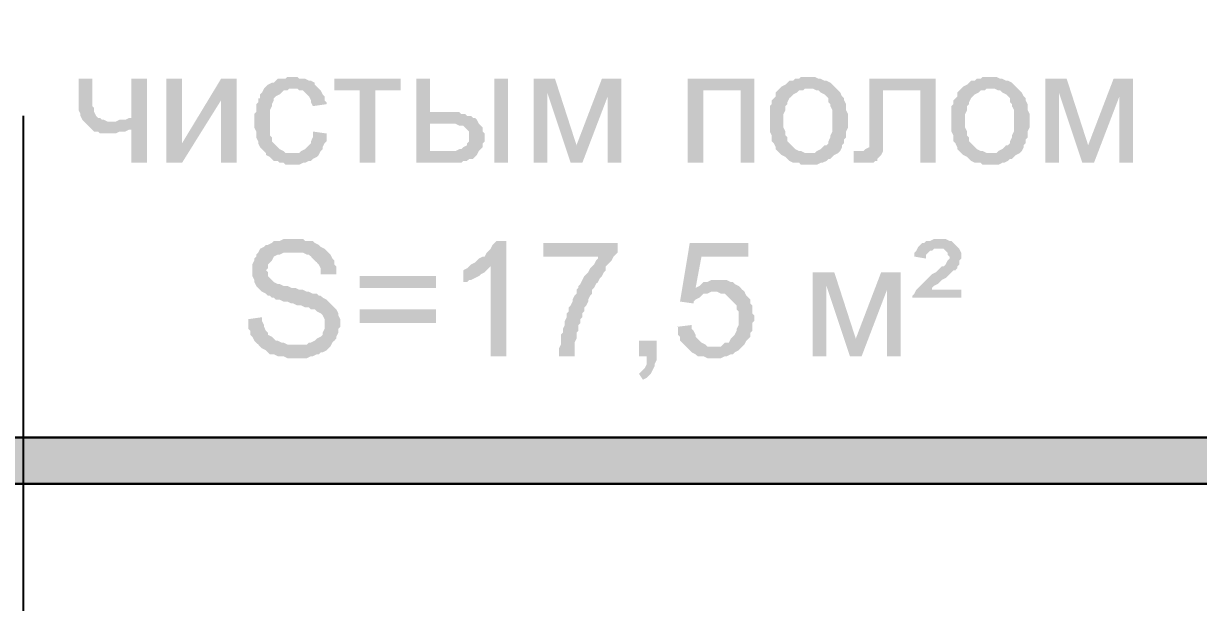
# Model space of a CAD drawing. Header units: millimetres. Extents: x -383313 to -161684, y -117025 to 99224.
# Drawn here: x -349188 to -346641, y -2877 to -1623 of the extents above; entities that cross this region are included whole.
import ezdxf

# ---------------------------------------------------------------- set-up
doc = ezdxf.new("R2010")
doc.units = ezdxf.units.MM
doc.header["$MEASUREMENT"] = 0
doc.layers.get('Defpoints').update_dxf_attribs({"color": 31})
for name, color, linetype in [('001__КОНСТРУКТИВ__размеры внутр.', 7, 'Continuous'), ('PDF_Solid Fills', 7, 'Continuous'), ('Робот', 30, 'Continuous')]:
    doc.layers.add(name, color=color, linetype=linetype)
doc.styles.add('PSTUDIO', font='arial.ttf')
doc.dimstyles.new('PS_TICK', dxfattribs={"dimscale": 100, "dimtxt": 2.5, "dimasz": 1, "dimexe": 2, "dimexo": 2, "dimgap": 1, "dimtad": 1, "dimdec": 0, "dimzin": 0, "dimdsep": 46, "dimtxsty": 'PSTUDIO', "dimblk": 'ARCHTICK', "dimcen": 2, "dimdle": 1.5, "dimse1": 1, "dimse2": 1, "dimadec": 0, "dimazin": 0, "dimtfac": 1, "dimtdec": 0, "dimtix": 1, "dimtmove": 1, "dimatfit": 3, "dimldrblk": 'ARCHTICK', "dimfxl": 1, "dimtolj": 1, "dimtzin": 0, "dimarcsym": 0})

# ---------------------------------------------------------------- blocks, each defined once
blk = doc.blocks.new('_ArchTick')
at = {"color": 0, "linetype": 'ByBlock', "const_width": 0.15}
blk.add_lwpolyline([(-0.5, -0.5), (0.5, 0.5)], dxfattribs=at)
blk = doc.blocks.new('*D266')
at = {"layer": '001__КОНСТРУКТИВ__размеры внутр.', "color": 0, "lineweight": -2, "ltscale": 100, "transparency": 16777216}
for p, q in [((-349288.4, -1822.5), (-349288.4, -4257.7)), ((-349188.4, -1822.5), (-349188.4, -4257.7)), ((-349288.4, -4057.7), (-349388.4, -4057.7)), ((-349288.4, -4057.7), (-349188.4, -4057.7)), ((-349188.4, -4057.7), (-349088.4, -4057.7))]:
    blk.add_line(p, q, dxfattribs=at)
at = {"layer": 'Defpoints', "color": 0, "ltscale": 100, "transparency": 16777216}
for p in [(-349288.4, -1622.5), (-349188.4, -1622.5), (-349188.4, -4057.7)]:
    blk.add_point(p, dxfattribs=at)
at = {"layer": '001__КОНСТРУКТИВ__размеры внутр.', "color": 0, "lineweight": -2, "ltscale": 100, "transparency": 16777216, "xscale": 100, "yscale": 100, "zscale": 100}
blk.add_blockref('_ArchTick', (-349288.4, -4057.7), dxfattribs=at)
at = {"layer": '001__КОНСТРУКТИВ__размеры внутр.', "color": 0, "lineweight": -2, "ltscale": 100, "transparency": 16777216, "xscale": 100, "yscale": 100, "zscale": 100, "rotation": 180}
blk.add_blockref('_ArchTick', (-349188.4, -4057.7), dxfattribs=at)
at = {"layer": '001__КОНСТРУКТИВ__размеры внутр.', "color": 0, "ltscale": 100, "transparency": 16777216, "insert": (-349620.8, -3896.7), "char_height": 250, "attachment_point": 5, "style": 'PSTUDIO'}
blk.add_mtext('\\A1;100', dxfattribs=at)
blk = doc.blocks.new('*D267')
at = {"layer": '001__КОНСТРУКТИВ__размеры внутр.', "color": 0, "lineweight": -2, "ltscale": 100, "transparency": 16777216}
for p, q in [((-349188.4, -1822.5), (-349188.4, -4257.7)), ((-344174, -2819.4), (-344174, -4257.7)), ((-349338.4, -4057.7), (-344024, -4057.7))]:
    blk.add_line(p, q, dxfattribs=at)
at = {"layer": 'Defpoints', "color": 0, "ltscale": 100, "transparency": 16777216}
for p in [(-349188.4, -1622.5), (-344174, -2619.4), (-344174, -4057.7)]:
    blk.add_point(p, dxfattribs=at)
at = {"layer": '001__КОНСТРУКТИВ__размеры внутр.', "color": 0, "lineweight": -2, "ltscale": 100, "transparency": 16777216, "xscale": 100, "yscale": 100, "zscale": 100, "rotation": 180}
blk.add_blockref('_ArchTick', (-349188.4, -4057.7), dxfattribs=at)
at = {"layer": '001__КОНСТРУКТИВ__размеры внутр.', "color": 0, "lineweight": -2, "ltscale": 100, "transparency": 16777216, "xscale": 100, "yscale": 100, "zscale": 100}
blk.add_blockref('_ArchTick', (-344174, -4057.7), dxfattribs=at)
at = {"layer": '001__КОНСТРУКТИВ__размеры внутр.', "color": 0, "ltscale": 100, "transparency": 16777216, "insert": (-346681.2, -3830.1), "char_height": 250, "attachment_point": 5, "style": 'PSTUDIO'}
blk.add_mtext('\\A1;5014', dxfattribs=at)
blk = doc.blocks.new('Робот ABB IRB660_3.15 (сверху)')
at = {"layer": 'Робот'}
blk.add_circle((0, 0), 3150, dxfattribs=at)
blk = doc.blocks.new('A$Cf5759c35')
at = {"layer": 'PDF_Solid Fills'}
for points in [[(9423.2, 16522.7), (9393.6, 16522.7), (9393.6, 16455), (9397.8, 16446.5), (9397.8, 16442.3), (9402.1, 16433.8), (9406.3, 16429.6), (9465.6, 16429.6), (9457.1, 16429.6), (9448.6, 16433.8), (9444.4, 16433.8), (9440.2, 16438), (9435.9, 16438), (9431.7, 16442.3), (9427.5, 16450.7), (9427.5, 16455), (9427.5, 16459.2), (9423.2, 16463.4), (9423.2, 16471.9), (9423.2, 16480.4), (9423.2, 16488.8)], [(9541.8, 16522.7), (9507.9, 16522.7), (9507.9, 16438), (9503.7, 16438), (9495.2, 16433.8), (9486.7, 16433.8), (9482.5, 16433.8), (9474, 16429.6), (9469.8, 16429.6), (9465.6, 16429.6), (9406.3, 16429.6), (9410.5, 16425.3), (9414.8, 16421.1), (9419, 16416.9), (9507.9, 16412.6), (9507.9, 16340.7), (9541.8, 16340.7)], [(9736.5, 16522.7), (9702.6, 16522.7), (9618, 16383), (9584.1, 16340.7), (9618, 16340.7), (9702.6, 16476.1)], [(9859.3, 16526.9), (9846.6, 16526.9), (9842.3, 16522.7), (9825.4, 16522.7), (9821.2, 16518.5), (9816.9, 16514.2), (9812.7, 16514.2), (9804.2, 16510), (9800, 16505.8), (9795.8, 16501.5), (9791.5, 16493.1), (9787.3, 16488.8), (9787.3, 16480.4), (9783.1, 16480.4), (9783.1, 16471.9), (9778.8, 16467.7), (9778.8, 16459.2), (9778.8, 16450.7), (9774.6, 16446.5), (9774.6, 16438), (9774.6, 16429.6), (9774.6, 16421.1), (9774.6, 16416.9), (9778.8, 16408.4), (9778.8, 16399.9), (9778.8, 16395.7), (9783.1, 16387.2), (9783.1, 16383), (9787.3, 16374.5), (9791.5, 16370.3), (9795.8, 16366.1), (9800, 16361.8), (9859.3, 16361.8), (9855, 16361.8), (9850.8, 16361.8), (9842.3, 16361.8), (9838.1, 16366.1), (9829.6, 16370.3), (9825.4, 16374.5), (9821.2, 16378.8), (9821.2, 16378.8), (9816.9, 16383), (9812.7, 16387.2), (9812.7, 16395.7), (9808.5, 16399.9), (9808.5, 16408.4), (9808.5, 16412.6), (9808.5, 16421.1), (9808.5, 16429.6), (9808.5, 16433.8), (9808.5, 16442.3), (9808.5, 16450.7), (9808.5, 16455), (9812.7, 16463.4), (9812.7, 16467.7), (9816.9, 16476.1), (9816.9, 16480.4), (9821.2, 16484.6), (9821.2, 16484.6), (9829.6, 16488.8), (9833.9, 16493.1), (9838.1, 16497.3), (9846.6, 16497.3), (9850.8, 16501.5), (9859.3, 16501.5), (9914.3, 16501.5), (9910.1, 16505.8), (9905.8, 16510), (9905.8, 16514.2), (9897.4, 16518.5), (9893.1, 16518.5), (9884.7, 16522.7), (9880.4, 16522.7), (9872, 16522.7), (9867.7, 16526.9)], [(10092.1, 16522.7), (9948.2, 16522.7), (9948.2, 16497.3), (10003.2, 16497.3), (10003.2, 16340.7), (10037.1, 16340.7), (10037.1, 16497.3), (10092.1, 16497.3)], [(10155.6, 16522.7), (10126, 16522.7), (10126, 16340.7), (10223.3, 16340.7), (10227.6, 16344.9), (10236, 16344.9), (10240.3, 16349.1), (10248.7, 16349.1), (10253, 16353.4), (10257.2, 16357.6), (10257.2, 16357.6), (10261.4, 16366.1), (10155.6, 16366.1), (10155.6, 16425.3), (10189.5, 16425.3), (10261.4, 16425.3), (10257.2, 16433.8), (10253, 16438), (10248.7, 16438), (10244.5, 16442.3), (10236, 16442.3), (10231.8, 16446.5), (10223.3, 16446.5), (10219.1, 16450.7), (10210.6, 16450.7), (10202.2, 16450.7), (10193.7, 16450.7), (10155.6, 16450.7)], [(10426.5, 16522.7), (10380, 16522.7), (10380, 16340.7), (10409.6, 16340.7), (10409.6, 16493.1)], [(10570.5, 16522.7), (10528.1, 16522.7), (10473.1, 16378.8), (10460.4, 16340.7), (10485.8, 16340.7), (10540.8, 16484.6)], [(10858.3, 16522.7), (10714.4, 16522.7), (10714.4, 16340.7), (10748.3, 16340.7), (10748.3, 16497.3), (10828.7, 16497.3)], [(10976.9, 16526.9), (10976.9, 16526.9), (10959.9, 16526.9), (10955.7, 16522.7), (10947.2, 16522.7), (10943, 16518.5), (10934.5, 16518.5), (10930.3, 16514.2), (10926.1, 16510), (10917.6, 16505.8), (10917.6, 16505.8), (10913.4, 16501.5), (10976.9, 16501.5), (10976.9, 16501.5), (10985.3, 16501.5), (10993.8, 16497.3), (10998, 16497.3), (11002.3, 16493.1), (11010.7, 16488.8), (11015, 16484.6), (11019.2, 16480.4), (11019.2, 16471.9), (11023.4, 16467.7), (11023.4, 16463.4), (11027.7, 16455), (11027.7, 16446.5), (11027.7, 16442.3), (11027.7, 16433.8), (11027.7, 16429.6), (11027.7, 16421.1), (11027.7, 16412.6), (11027.7, 16408.4), (11023.4, 16399.9), (11023.4, 16395.7), (11019.2, 16387.2), (11019.2, 16383), (11015, 16378.8), (11010.7, 16378.8), (11006.5, 16374.5), (11002.3, 16370.3), (10993.8, 16366.1), (10989.6, 16361.8), (10981.1, 16361.8), (10976.9, 16361.8), (10913.4, 16361.8), (10917.6, 16357.6), (10926.1, 16353.4), (10930.3, 16349.1), (10934.5, 16344.9), (10943, 16340.7), (10947.2, 16340.7), (10955.7, 16340.7), (10959.9, 16336.4), (10968.4, 16336.4), (10976.9, 16336.4), (10981.1, 16336.4), (10985.3, 16336.4), (10993.8, 16336.4), (11002.3, 16340.7), (11006.5, 16340.7), (11015, 16344.9), (11019.2, 16349.1), (11023.4, 16349.1), (11027.7, 16353.4), (11031.9, 16357.6), (11040.4, 16361.8), (11044.6, 16366.1), (11048.8, 16374.5), (11048.8, 16378.8), (11048.8, 16378.8), (11053.1, 16383), (11053.1, 16391.5), (11057.3, 16395.7), (11057.3, 16404.2), (11057.3, 16408.4), (11061.5, 16416.9), (11061.5, 16425.3), (11061.5, 16433.8), (11061.5, 16438), (11061.5, 16446.5), (11057.3, 16455), (11057.3, 16463.4), (11057.3, 16467.7), (11053.1, 16476.1), (11053.1, 16480.4), (11048.8, 16484.6), (11044.6, 16493.1), (11040.4, 16497.3), (11036.1, 16501.5), (11031.9, 16505.8), (11027.7, 16510), (11023.4, 16514.2), (11015, 16518.5), (11010.7, 16518.5), (11002.3, 16522.7), (10998, 16522.7), (10989.6, 16526.9), (10985.3, 16526.9)], [(11252, 16522.7), (11108.1, 16522.7), (11108.1, 16374.5), (11108.1, 16374.5), (11099.6, 16370.3), (11099.6, 16370.3), (11095.4, 16366.1), (11086.9, 16366.1), (11074.2, 16366.1), (11074.2, 16340.7), (11078.5, 16340.7), (11086.9, 16340.7), (11091.2, 16340.7), (11099.6, 16340.7), (11099.6, 16340.7), (11108.1, 16340.7), (11116.6, 16340.7), (11120.8, 16344.9), (11125, 16344.9), (11125, 16349.1), (11129.3, 16353.4), (11133.5, 16357.6), (11137.7, 16366.1), (11137.7, 16370.3), (11137.7, 16374.5), (11137.7, 16378.8), (11137.7, 16387.2), (11137.7, 16395.7), (11137.7, 16404.2), (11137.7, 16497.3), (11218.2, 16497.3)], [(11370.6, 16526.9), (11370.6, 16526.9), (11353.6, 16526.9), (11349.4, 16522.7), (11340.9, 16522.7), (11336.7, 16518.5), (11328.2, 16518.5), (11324, 16514.2), (11319.8, 16510), (11311.3, 16505.8), (11311.3, 16505.8), (11307.1, 16501.5), (11370.6, 16501.5), (11370.6, 16501.5), (11379, 16501.5), (11387.5, 16497.3), (11391.7, 16497.3), (11396, 16493.1), (11404.4, 16488.8), (11408.7, 16484.6), (11412.9, 16480.4), (11412.9, 16471.9), (11417.1, 16467.7), (11417.1, 16463.4), (11421.4, 16455), (11421.4, 16446.5), (11421.4, 16442.3), (11421.4, 16433.8), (11421.4, 16429.6), (11421.4, 16421.1), (11421.4, 16412.6), (11421.4, 16408.4), (11417.1, 16399.9), (11417.1, 16395.7), (11412.9, 16387.2), (11412.9, 16383), (11408.7, 16378.8), (11404.4, 16378.8), (11400.2, 16374.5), (11396, 16370.3), (11387.5, 16366.1), (11383.3, 16361.8), (11374.8, 16361.8), (11370.6, 16361.8), (11307.1, 16361.8), (11311.3, 16357.6), (11319.8, 16353.4), (11324, 16349.1), (11328.2, 16344.9), (11336.7, 16340.7), (11340.9, 16340.7), (11349.4, 16340.7), (11353.6, 16336.4), (11362.1, 16336.4), (11370.6, 16336.4), (11374.8, 16336.4), (11379, 16336.4), (11387.5, 16336.4), (11396, 16340.7), (11400.2, 16340.7), (11408.7, 16344.9), (11412.9, 16349.1), (11417.1, 16349.1), (11421.4, 16353.4), (11425.6, 16357.6), (11434.1, 16361.8), (11438.3, 16366.1), (11442.5, 16374.5), (11442.5, 16378.8), (11442.5, 16378.8), (11446.8, 16383), (11446.8, 16391.5), (11451, 16395.7), (11451, 16404.2), (11451, 16408.4), (11455.2, 16416.9), (11455.2, 16425.3), (11455.2, 16433.8), (11455.2, 16438), (11455.2, 16446.5), (11451, 16455), (11451, 16463.4), (11451, 16467.7), (11446.8, 16476.1), (11446.8, 16480.4), (11442.5, 16484.6), (11438.3, 16493.1), (11434.1, 16497.3), (11429.8, 16501.5), (11425.6, 16505.8), (11421.4, 16510), (11417.1, 16514.2), (11408.7, 16518.5), (11404.4, 16518.5), (11396, 16522.7), (11391.7, 16522.7), (11383.3, 16526.9), (11379, 16526.9)], [(11535.7, 16522.7), (11489.1, 16522.7), (11489.1, 16340.7), (11518.7, 16340.7), (11518.7, 16493.1)], [(11679.6, 16522.7), (11637.3, 16522.7), (11582.2, 16378.8), (11569.5, 16340.7), (11594.9, 16340.7), (11650, 16484.6)], [(9914.3, 16501.5), (9859.3, 16501.5), (9867.7, 16501.5), (9872, 16497.3), (9880.4, 16497.3), (9884.7, 16493.1), (9888.9, 16488.8), (9893.1, 16484.6), (9897.4, 16476.1), (9897.4, 16471.9), (9901.6, 16463.4), (9931.2, 16467.7), (9931.2, 16471.9), (9927, 16476.1), (9927, 16484.6), (9922.8, 16488.8), (9918.5, 16497.3)], [(10913.4, 16501.5), (10909.1, 16497.3), (10904.9, 16493.1), (10904.9, 16484.6), (10900.7, 16480.4), (10896.4, 16476.1), (10896.4, 16467.7), (10892.2, 16463.4), (10892.2, 16455), (10892.2, 16446.5), (10892.2, 16438), (10892.2, 16429.6), (10892.2, 16429.6), (10892.2, 16421.1), (10892.2, 16412.6), (10892.2, 16408.4), (10896.4, 16399.9), (10896.4, 16391.5), (10896.4, 16387.2), (10900.7, 16383), (10904.9, 16374.5), (10904.9, 16370.3), (10909.1, 16366.1), (10913.4, 16361.8), (10976.9, 16361.8), (10972.6, 16361.8), (10968.4, 16361.8), (10959.9, 16366.1), (10955.7, 16366.1), (10947.2, 16370.3), (10943, 16374.5), (10938.8, 16378.8), (10938.8, 16378.8), (10934.5, 16383), (10930.3, 16387.2), (10930.3, 16395.7), (10926.1, 16399.9), (10926.1, 16408.4), (10921.8, 16416.9), (10921.8, 16421.1), (10921.8, 16429.6), (10921.8, 16433.8), (10921.8, 16442.3), (10921.8, 16446.5), (10926.1, 16455), (10926.1, 16463.4), (10930.3, 16467.7), (10930.3, 16471.9), (10934.5, 16480.4), (10938.8, 16484.6), (10938.8, 16484.6), (10943, 16488.8), (10951.5, 16493.1), (10955.7, 16497.3), (10964.2, 16497.3), (10968.4, 16501.5), (10976.9, 16501.5)], [(11307.1, 16501.5), (11302.8, 16497.3), (11298.6, 16493.1), (11298.6, 16484.6), (11294.4, 16480.4), (11290.1, 16476.1), (11290.1, 16467.7), (11285.9, 16463.4), (11285.9, 16455), (11285.9, 16446.5), (11285.9, 16438), (11285.9, 16429.6), (11285.9, 16429.6), (11285.9, 16421.1), (11285.9, 16412.6), (11285.9, 16408.4), (11290.1, 16399.9), (11290.1, 16391.5), (11290.1, 16387.2), (11294.4, 16383), (11298.6, 16374.5), (11298.6, 16370.3), (11302.8, 16366.1), (11307.1, 16361.8), (11370.6, 16361.8), (11366.3, 16361.8), (11362.1, 16361.8), (11353.6, 16366.1), (11349.4, 16366.1), (11340.9, 16370.3), (11336.7, 16374.5), (11332.5, 16378.8), (11332.5, 16378.8), (11328.2, 16383), (11324, 16387.2), (11324, 16395.7), (11319.8, 16399.9), (11319.8, 16408.4), (11315.5, 16416.9), (11315.5, 16421.1), (11315.5, 16429.6), (11315.5, 16433.8), (11315.5, 16442.3), (11315.5, 16446.5), (11319.8, 16455), (11319.8, 16463.4), (11324, 16467.7), (11324, 16471.9), (11328.2, 16480.4), (11332.5, 16484.6), (11332.5, 16484.6), (11336.7, 16488.8), (11345.2, 16493.1), (11349.4, 16497.3), (11357.9, 16497.3), (11362.1, 16501.5), (11370.6, 16501.5)], [(9419, 16416.9), (9423.2, 16412.6), (9427.5, 16408.4), (9435.9, 16408.4), (9440.2, 16404.2), (9448.6, 16404.2), (9457.1, 16404.2), (9461.3, 16404.2), (9465.6, 16404.2), (9474, 16404.2), (9482.5, 16408.4), (9486.7, 16408.4), (9495.2, 16408.4), (9503.7, 16412.6), (9507.9, 16412.6)], [(9901.6, 16408.4), (9901.6, 16395.7), (9897.4, 16387.2), (9897.4, 16383), (9893.1, 16378.8), (9888.9, 16374.5), (9884.7, 16370.3), (9876.2, 16366.1), (9872, 16361.8), (9863.5, 16361.8), (9859.3, 16361.8), (9800, 16361.8), (9800, 16357.6), (9808.5, 16353.4), (9812.7, 16349.1), (9816.9, 16344.9), (9825.4, 16344.9), (9829.6, 16340.7), (9838.1, 16340.7), (9842.3, 16336.4), (9850.8, 16336.4), (9859.3, 16336.4), (9863.5, 16336.4), (9872, 16336.4), (9880.4, 16340.7), (9884.7, 16340.7), (9893.1, 16344.9), (9897.4, 16344.9), (9901.6, 16349.1), (9910.1, 16353.4), (9910.1, 16353.4), (9914.3, 16357.6), (9918.5, 16366.1), (9922.8, 16370.3), (9922.8, 16374.5), (9927, 16383), (9931.2, 16387.2), (9931.2, 16395.7), (9931.2, 16404.2)], [(10261.4, 16425.3), (10189.5, 16425.3), (10210.6, 16425.3), (10219.1, 16421.1), (10223.3, 16421.1), (10227.6, 16421.1), (10231.8, 16416.9), (10236, 16412.6), (10240.3, 16408.4), (10240.3, 16399.9), (10240.3, 16395.7), (10240.3, 16395.7), (10240.3, 16387.2), (10236, 16383), (10236, 16378.8), (10227.6, 16374.5), (10227.6, 16374.5), (10223.3, 16370.3), (10219.1, 16370.3), (10210.6, 16366.1), (10206.4, 16366.1), (10197.9, 16366.1), (10185.2, 16366.1), (10155.6, 16366.1), (10261.4, 16366.1), (10265.7, 16370.3), (10269.9, 16374.5), (10269.9, 16383), (10274.1, 16387.2), (10274.1, 16395.7), (10274.1, 16395.7), (10274.1, 16404.2), (10269.9, 16408.4), (10269.9, 16416.9), (10265.7, 16421.1)], [(9859.3, 16175.6), (9838.1, 16175.6), (9829.6, 16171.3), (9816.9, 16171.3), (9812.7, 16167.1), (9804.2, 16162.9), (9800, 16162.9), (9795.8, 16158.6), (9787.3, 16154.4), (9783.1, 16145.9), (9778.8, 16141.7), (9778.8, 16137.5), (9774.6, 16133.2), (9774.6, 16129), (9770.4, 16120.5), (9770.4, 16112.1), (9770.4, 16107.8), (9770.4, 16099.4), (9770.4, 16095.1), (9774.6, 16086.7), (9774.6, 16082.4), (9778.8, 16074), (9778.8, 16074), (9783.1, 16069.7), (9787.3, 16065.5), (9791.5, 16061.3), (9800, 16057), (9804.2, 16052.8), (9808.5, 16052.8), (9812.7, 16048.6), (9816.9, 16048.6), (9821.2, 16044.3), (9829.6, 16044.3), (9838.1, 16040.1), (9846.6, 16040.1), (9855, 16035.9), (9859.3, 16035.9), (9867.7, 16031.6), (9876.2, 16031.6), (9884.7, 16027.4), (9888.9, 16027.4), (9893.1, 16027.4), (9897.4, 16023.2), (9905.8, 16023.2), (9910.1, 16018.9), (9918.5, 16014.7), (9922.8, 16010.5), (9922.8, 16010.5), (9927, 16002), (9927, 15997.8), (9927, 15989.3), (9927, 15985.1), (9927, 15980.8), (9922.8, 15972.4), (9922.8, 15968.1), (9918.5, 15963.9), (9910.1, 15959.7), (9905.8, 15955.4), (9897.4, 15951.2), (9893.1, 15951.2), (9888.9, 15947), (9880.4, 15947), (9872, 15947), (9867.7, 15947), (9783.1, 15947), (9787.3, 15942.7), (9791.5, 15938.5), (9800, 15934.3), (9804.2, 15930), (9808.5, 15925.8), (9812.7, 15925.8), (9816.9, 15925.8), (9825.4, 15921.6), (9829.6, 15921.6), (9838.1, 15921.6), (9846.6, 15917.3), (9850.8, 15917.3), (9859.3, 15917.3), (9867.7, 15917.3), (9867.7, 15917.3), (9876.2, 15917.3), (9884.7, 15917.3), (9888.9, 15917.3), (9897.4, 15921.6), (9901.6, 15921.6), (9910.1, 15925.8), (9914.3, 15925.8), (9918.5, 15930), (9922.8, 15930), (9931.2, 15934.3), (9935.5, 15938.5), (9939.7, 15942.7), (9943.9, 15951.2), (9948.2, 15955.4), (9952.4, 15959.7), (9952.4, 15963.9), (9956.6, 15972.4), (9956.6, 15980.8), (9960.9, 15985.1), (9960.9, 15993.5), (9960.9, 15997.8), (9960.9, 16002), (9956.6, 16010.5), (9956.6, 16014.7), (9952.4, 16023.2), (9948.2, 16027.4), (9948.2, 16027.4), (9943.9, 16031.6), (9939.7, 16035.9), (9935.5, 16040.1), (9931.2, 16044.3), (9922.8, 16048.6), (9918.5, 16052.8), (9914.3, 16052.8), (9910.1, 16057), (9905.8, 16057), (9901.6, 16057), (9893.1, 16061.3), (9888.9, 16061.3), (9880.4, 16065.5), (9872, 16065.5), (9863.5, 16069.7), (9855, 16069.7), (9846.6, 16074), (9838.1, 16074), (9829.6, 16078.2), (9825.4, 16078.2), (9816.9, 16082.4), (9812.7, 16086.7), (9812.7, 16086.7), (9808.5, 16090.9), (9804.2, 16095.1), (9804.2, 16103.6), (9800, 16107.8), (9804.2, 16112.1), (9804.2, 16120.5), (9808.5, 16124.8), (9812.7, 16129), (9816.9, 16137.5), (9816.9, 16137.5), (9825.4, 16141.7), (9829.6, 16141.7), (9838.1, 16145.9), (9842.3, 16145.9), (9850.8, 16145.9), (9859.3, 16145.9), (9935.5, 16145.9), (9931.2, 16150.2), (9927, 16154.4), (9918.5, 16158.6), (9914.3, 16162.9), (9905.8, 16167.1), (9905.8, 16167.1), (9901.6, 16171.3), (9893.1, 16171.3), (9884.7, 16171.3), (9880.4, 16175.6), (9872, 16175.6), (9867.7, 16175.6)], [(11256.3, 16175.6), (11247.8, 16175.6), (11239.3, 16171.3), (11230.9, 16171.3), (11226.6, 16167.1), (11222.4, 16167.1), (11218.2, 16162.9), (11213.9, 16158.6), (11256.3, 16154.4), (11260.5, 16154.4), (11269, 16154.4), (11273.2, 16150.2), (11277.4, 16145.9), (11277.4, 16141.7), (11281.7, 16137.5), (11281.7, 16133.2), (11277.4, 16129), (11273.2, 16120.5), (11273.2, 16120.5), (11269, 16116.3), (11264.7, 16116.3), (11260.5, 16112.1), (11252, 16103.6), (11243.6, 16099.4), (11239.3, 16095.1), (11230.9, 16086.7), (11226.6, 16082.4), (11222.4, 16078.2), (11218.2, 16074), (11213.9, 16069.7), (11209.7, 16065.5), (11209.7, 16065.5), (11205.5, 16057), (11201.2, 16052.8), (11201.2, 16048.6), (11307.1, 16048.6), (11307.1, 16065.5), (11243.6, 16065.5), (11243.6, 16069.7), (11247.8, 16074), (11256.3, 16078.2), (11260.5, 16082.4), (11264.7, 16086.7), (11273.2, 16090.9), (11281.7, 16099.4), (11285.9, 16103.6), (11290.1, 16107.8), (11294.4, 16107.8), (11298.6, 16112.1), (11298.6, 16116.3), (11302.8, 16120.5), (11302.8, 16129), (11307.1, 16133.2), (11307.1, 16141.7), (11307.1, 16141.7), (11307.1, 16145.9), (11302.8, 16154.4), (11298.6, 16158.6), (11294.4, 16162.9), (11290.1, 16167.1), (11285.9, 16171.3), (11281.7, 16171.3), (11273.2, 16175.6), (11264.7, 16175.6)], [(10320.7, 16171.3), (10299.5, 16171.3), (10295.3, 16167.1), (10291.1, 16162.9), (10286.8, 16154.4), (10282.6, 16150.2), (10278.4, 16145.9), (10274.1, 16137.5), (10269.9, 16137.5), (10261.4, 16133.2), (10257.2, 16129), (10253, 16124.8), (10244.5, 16120.5), (10286.8, 16116.3), (10286.8, 15921.6), (10320.7, 15921.6)], [(10562, 16167.1), (10401.1, 16167.1), (10401.1, 16137.5), (10523.9, 16137.5), (10519.7, 16137.5), (10519.7, 16133.2), (10515.4, 16129), (10511.2, 16120.5), (10507, 16116.3), (10502.7, 16112.1), (10498.5, 16103.6), (10494.3, 16099.4), (10490, 16095.1), (10485.8, 16086.7), (10481.6, 16078.2), (10477.3, 16074), (10477.3, 16069.7), (10473.1, 16065.5), (10473.1, 16057), (10468.9, 16052.8), (10464.6, 16044.3), (10464.6, 16040.1), (10460.4, 16031.6), (10456.2, 16027.4), (10456.2, 16018.9), (10451.9, 16014.7), (10451.9, 16006.2), (10447.7, 15997.8), (10447.7, 15993.5), (10447.7, 15989.3), (10443.5, 15980.8), (10443.5, 15972.4), (10439.2, 15968.1), (10439.2, 15959.7), (10439.2, 15951.2), (10439.2, 15947), (10435, 15938.5), (10435, 15934.3), (10435, 15925.8), (10435, 15921.6), (10468.9, 15921.6), (10468.9, 15921.6), (10468.9, 15930), (10468.9, 15938.5), (10468.9, 15942.7), (10468.9, 15951.2), (10473.1, 15959.7), (10473.1, 15963.9), (10473.1, 15972.4), (10477.3, 15976.6), (10477.3, 15985.1), (10477.3, 15989.3), (10481.6, 15993.5), (10481.6, 16002), (10485.8, 16006.2), (10485.8, 16014.7), (10490, 16018.9), (10490, 16027.4), (10494.3, 16031.6), (10498.5, 16040.1), (10498.5, 16044.3), (10502.7, 16052.8), (10507, 16057), (10507, 16065.5), (10511.2, 16069.7), (10515.4, 16078.2), (10519.7, 16082.4), (10523.9, 16090.9), (10528.1, 16095.1), (10532.4, 16103.6), (10536.6, 16107.8), (10536.6, 16116.3), (10540.8, 16120.5), (10545.1, 16124.8), (10549.3, 16129), (10553.5, 16137.5), (10557.8, 16141.7), (10562, 16145.9)], [(10845.6, 16167.1), (10718.6, 16167.1), (10697.5, 16040.1), (10727.1, 16035.9), (10727.1, 16040.1), (10731.3, 16044.3), (10739.8, 16048.6), (10744, 16052.8), (10744, 16052.8), (10748.3, 16057), (10756.7, 16057), (10765.2, 16061.3), (10769.4, 16061.3), (10832.9, 16065.5), (10832.9, 16065.5), (10828.7, 16069.7), (10731.3, 16069.7), (10744, 16137.5), (10845.6, 16137.5)], [(11213.9, 16158.6), (11209.7, 16150.2), (11205.5, 16145.9), (11205.5, 16137.5), (11230.9, 16133.2), (11230.9, 16141.7), (11235.1, 16145.9), (11239.3, 16150.2), (11243.6, 16150.2), (11247.8, 16154.4), (11256.3, 16154.4)], [(9935.5, 16145.9), (9859.3, 16145.9), (9880.4, 16145.9), (9888.9, 16141.7), (9893.1, 16141.7), (9897.4, 16137.5), (9901.6, 16133.2), (9901.6, 16133.2), (9905.8, 16129), (9910.1, 16124.8), (9914.3, 16120.5), (9918.5, 16112.1), (9918.5, 16107.8), (9918.5, 16099.4), (9952.4, 16099.4), (9952.4, 16103.6), (9952.4, 16107.8), (9952.4, 16116.3), (9948.2, 16120.5), (9948.2, 16129), (9943.9, 16133.2), (9939.7, 16141.7), (9939.7, 16141.7)], [(10244.5, 16120.5), (10240.3, 16116.3), (10236, 16112.1), (10227.6, 16107.8), (10227.6, 16078.2), (10227.6, 16082.4), (10236, 16082.4), (10240.3, 16086.7), (10244.5, 16086.7), (10253, 16090.9), (10261.4, 16095.1), (10261.4, 16095.1), (10265.7, 16099.4), (10274.1, 16103.6), (10278.4, 16107.8), (10282.6, 16112.1), (10286.8, 16116.3)], [(11031.9, 16103.6), (10985.3, 16103.6), (10985.3, 15921.6), (11015, 15921.6), (11015, 16074)], [(11175.8, 16103.6), (11133.5, 16103.6), (11078.5, 15959.7), (11065.8, 15921.6), (11091.2, 15921.6), (11146.2, 16065.5)], [(10777.9, 16086.7), (10777.9, 16086.7), (10765.2, 16086.7), (10756.7, 16082.4), (10748.3, 16082.4), (10744, 16078.2), (10739.8, 16074), (10731.3, 16069.7), (10828.7, 16069.7), (10824.5, 16074), (10816, 16078.2), (10811.8, 16082.4), (10807.5, 16082.4), (10799.1, 16086.7), (10794.8, 16086.7), (10786.4, 16086.7)], [(10832.9, 16065.5), (10769.4, 16061.3), (10777.9, 16061.3), (10786.4, 16057), (10794.8, 16057), (10799.1, 16052.8), (10803.3, 16048.6), (10807.5, 16044.3), (10811.8, 16040.1), (10816, 16035.9), (10820.2, 16031.6), (10820.2, 16023.2), (10824.5, 16018.9), (10824.5, 16010.5), (10824.5, 16002), (10824.5, 16002), (10824.5, 15997.8), (10824.5, 15989.3), (10820.2, 15980.8), (10820.2, 15976.6), (10816, 15968.1), (10811.8, 15963.9), (10807.5, 15959.7), (10807.5, 15959.7), (10803.3, 15951.2), (10794.8, 15951.2), (10790.6, 15947), (10786.4, 15942.7), (10777.9, 15942.7), (10769.4, 15942.7), (10832.9, 15942.7), (10837.2, 15947), (10837.2, 15947), (10841.4, 15955.4), (10845.6, 15959.7), (10849.9, 15963.9), (10849.9, 15972.4), (10854.1, 15976.6), (10854.1, 15985.1), (10854.1, 15993.5), (10858.3, 15997.8), (10858.3, 16006.2), (10858.3, 16010.5), (10854.1, 16014.7), (10854.1, 16023.2), (10854.1, 16031.6), (10849.9, 16035.9), (10849.9, 16044.3), (10845.6, 16048.6), (10841.4, 16052.8), (10837.2, 16061.3)], [(9791.5, 16006.2), (9761.9, 16002), (9761.9, 15980.8), (9766.1, 15976.6), (9766.1, 15968.1), (9770.4, 15963.9), (9774.6, 15955.4), (9778.8, 15951.2), (9783.1, 15947), (9867.7, 15947), (9859.3, 15947), (9855, 15947), (9846.6, 15947), (9838.1, 15951.2), (9833.9, 15951.2), (9825.4, 15955.4), (9821.2, 15955.4), (9816.9, 15959.7), (9812.7, 15963.9), (9804.2, 15968.1), (9804.2, 15972.4), (9800, 15976.6), (9795.8, 15985.1), (9795.8, 15989.3), (9791.5, 15997.8)], [(10722.9, 15989.3), (10689, 15985.1), (10693.2, 15985.1), (10693.2, 15968.1), (10697.5, 15963.9), (10697.5, 15955.4), (10701.7, 15951.2), (10705.9, 15947), (10710.2, 15942.7), (10714.4, 15938.5), (10718.6, 15934.3), (10722.9, 15930), (10731.3, 15925.8), (10735.6, 15921.6), (10744, 15921.6), (10748.3, 15921.6), (10756.7, 15917.3), (10765.2, 15917.3), (10769.4, 15917.3), (10773.7, 15917.3), (10777.9, 15917.3), (10786.4, 15917.3), (10794.8, 15921.6), (10799.1, 15921.6), (10807.5, 15925.8), (10811.8, 15925.8), (10816, 15930), (10824.5, 15934.3), (10828.7, 15938.5), (10832.9, 15942.7), (10769.4, 15942.7), (10769.4, 15942.7), (10765.2, 15942.7), (10756.7, 15942.7), (10752.5, 15947), (10744, 15951.2), (10739.8, 15955.4), (10735.6, 15959.7), (10731.3, 15963.9), (10731.3, 15968.1), (10727.1, 15976.6), (10722.9, 15980.8)], [(10646.7, 15955.4), (10608.6, 15955.4), (10608.6, 15921.6), (10625.5, 15921.6), (10625.5, 15917.3), (10625.5, 15908.9), (10625.5, 15904.6), (10621.3, 15896.2), (10617, 15891.9), (10612.8, 15887.7), (10608.6, 15883.5), (10617, 15870.8), (10617, 15870.8), (10625.5, 15875), (10629.7, 15879.2), (10634, 15883.5), (10638.2, 15891.9), (10638.2, 15891.9), (10642.4, 15900.4), (10642.4, 15904.6), (10646.7, 15913.1), (10646.7, 15921.6)]]:
    blk.add_hatch(color=8, dxfattribs=at).paths.add_polyline_path(points)
at = {"layer": 'PDF_Solid Fills', "color": 8, "lineweight": 13}
for points in [[(9618, 16522.7), (9584.1, 16522.7), (9618, 16383), (9584.1, 16340.7)], [(9736.5, 16522.7), (9702.6, 16476.1), (9736.5, 16340.7), (9702.6, 16340.7)], [(10324.9, 16340.7), (10324.9, 16522.7), (10295.3, 16340.7), (10295.3, 16522.7)], [(10426.5, 16522.7), (10409.6, 16493.1), (10473.1, 16378.8), (10460.4, 16340.7)], [(10570.5, 16522.7), (10540.8, 16484.6), (10570.5, 16340.7), (10540.8, 16340.7)], [(10858.3, 16522.7), (10828.7, 16497.3), (10858.3, 16340.7), (10828.7, 16340.7)], [(11252, 16522.7), (11218.2, 16497.3), (11252, 16340.7), (11218.2, 16340.7)], [(11535.7, 16522.7), (11518.7, 16493.1), (11582.2, 16378.8), (11569.5, 16340.7)], [(11679.6, 16522.7), (11650, 16484.6), (11679.6, 16340.7), (11650, 16340.7)], [(11031.9, 16103.6), (11015, 16074), (11078.5, 15959.7), (11065.8, 15921.6)], [(11175.8, 16103.6), (11146.2, 16065.5), (11175.8, 15921.6), (11146.2, 15921.6)], [(10168.3, 16069.7), (10168.3, 16095.1), (10003.2, 16069.7), (10003.2, 16095.1)], [(10168.3, 15993.5), (10168.3, 16023.2), (10003.2, 15993.5), (10003.2, 16023.2)]]:
    blk.add_solid(points, dxfattribs=at)

msp = doc.modelspace()

# ---------------------------------------------------------------- hatches: boundary and pattern name
at = {"lineweight": 30, "ltscale": 100}
h = msp.add_hatch(color=252, dxfattribs=at)
h.dxf.hatch_style = 1
h.paths.add_polyline_path([(-349288.38174, -2519.3977), (-356361.01661, -14665.70291), (-356274.59939, -14716.02253), (-349230.89276, -2619.3977), (-344174.00217, -2619.3977), (-344174.00217, -2519.3977)])

# ---------------------------------------------------------------- linework, layer by layer
for p, q in [((-349288.38174, -2519.3977), (-344174.00217, -2519.3977)), ((-349230.89276, -2619.3977), (-344174.00217, -2619.3977))]:
    msp.add_line(p, q, dxfattribs=at)

# ---------------------------------------------------------------- block references
at = {"ltscale": 100}
msp.add_blockref('A$Cf5759c35', (-358461.97282, -18264.93104), dxfattribs=at)
at = {"layer": 'Робот', "rotation": 180}
msp.add_blockref('Робот ABB IRB660_3.15 (сверху)', (-344500.63713, -5731.42318), dxfattribs=at)

# ---------------------------------------------------------------- dimensions: what is measured, and where the dimension line sits
at = {"layer": '001__КОНСТРУКТИВ__размеры внутр.', "ltscale": 100}
dim = msp.add_linear_dim(base=(-349188.38174, -4057.72011), p1=(-349288.38174, -1622.52354), p2=(-349188.38174, -1622.52354), dimstyle='PS_TICK', override={"dimse1": 0, "dimse2": 0}, dxfattribs=at)
dim.commit()
dim.dimension.update_dxf_attribs({"geometry": '*D266', "text_midpoint": (-349620.81787, -4124.30376), "dimtype": 160})
dim = msp.add_linear_dim(base=(-344174.00217, -4057.72011), p1=(-349188.38174, -1622.52354), p2=(-344174.00217, -2619.3977), dimstyle='PS_TICK', override={"dimse1": 0, "dimse2": 0}, dxfattribs=at)
dim.commit()
dim.dimension.update_dxf_attribs({"geometry": '*D267', "text_midpoint": (-346681.19195, -3830.07686)})

doc.saveas('drawing.dxf')
